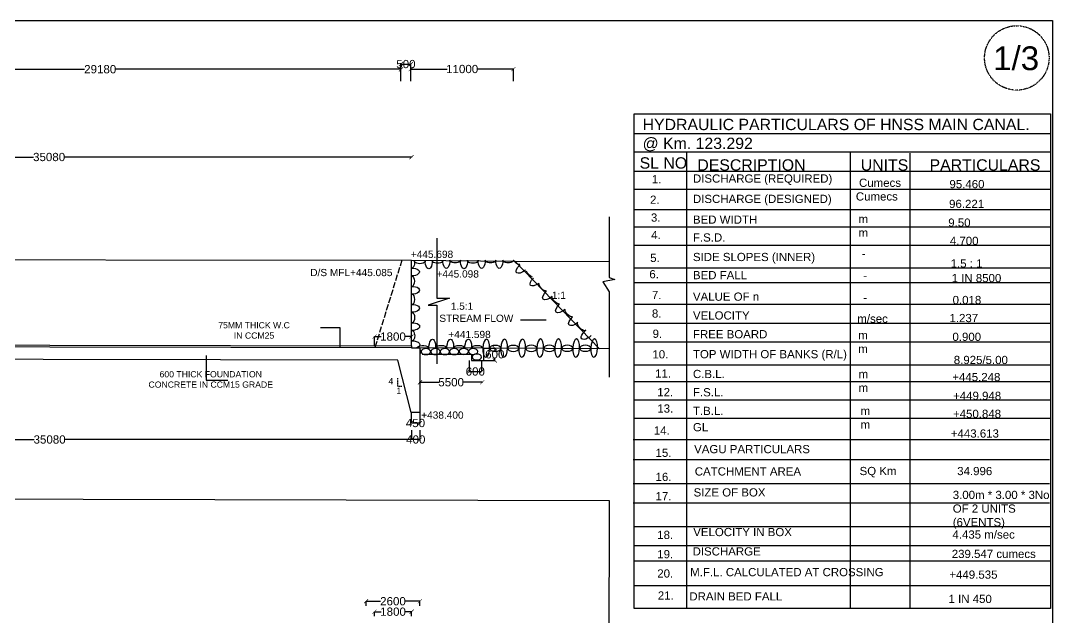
# Model space of a CAD drawing. Header units: inches. Extents: x -25940 to 116401, y 67945 to 197802.
# Drawn here: x 66419 to 116401, y 168892 to 197802 of the extents above; entities that cross this region are included whole.
import ezdxf

# ---------------------------------------------------------------- set-up
doc = ezdxf.new("R2010")
doc.units = ezdxf.units.IN
doc.header["$MEASUREMENT"] = 0
doc.linetypes.add('ACAD_ISO02W100', pattern=[15, 12, -3])
doc.linetypes.add('HIDDEN2', pattern=[0.1875, 0.125, -0.0625])
for name, color, linetype in [('BOX & TEXT', 7, 'Continuous'), ('DIM', 7, 'Continuous'), ('DIMENSION', 7, 'Continuous'), ('DOT LINE', 7, 'ACAD_ISO02W100'), ('LINE', 7, 'Continuous'), ('TEXT', 7, 'Continuous')]:
    doc.layers.add(name, color=color, linetype=linetype)
doc.styles.get("Standard").update_dxf_attribs({"font": 'arial.ttf'})
doc.dimstyles.new('DIM TEXT', dxfattribs={"dimtxt": 100, "dimasz": 90, "dimexe": 0.18, "dimexo": 0.0625, "dimgap": 0.09, "dimtad": 0, "dimdec": 0, "dimzin": 0, "dimdsep": 46, "dimtxsty": 'Standard', "dimcen": 0.09, "dimadec": 0, "dimazin": 0, "dimtfac": 1, "dimtdec": 0, "dimtofl": 0, "dimtmove": 0, "dimatfit": 3, "dimfxl": 1, "dimtolj": 1, "dimtzin": 0, "dimarcsym": 0})
doc.dimstyles.new('ST1', dxfattribs={"dimtxt": 400, "dimasz": 200, "dimexe": 0.18, "dimexo": 0.0625, "dimgap": 0.09, "dimtad": 0, "dimtih": 1, "dimtoh": 1, "dimdec": 0, "dimzin": 0, "dimdsep": 46, "dimtxsty": 'Standard', "dimblk": 'ARCHTICK', "dimcen": 0.09, "dimadec": 0, "dimazin": 0, "dimtfac": 1, "dimtdec": 0, "dimtofl": 0, "dimtmove": 0, "dimatfit": 3, "dimldrblk": 'ARCHTICK', "dimfxl": 1, "dimtolj": 1, "dimtzin": 0, "dimarcsym": 0})

# ---------------------------------------------------------------- blocks, each defined once
blk = doc.blocks.new('_ArchTick')
at = {"color": 0, "linetype": 'ByBlock', "const_width": 0.15}
blk.add_lwpolyline([(-0.5, -0.5), (0.5, 0.5)], dxfattribs=at)
blk = doc.blocks.new('*D15')
at = {"layer": 'Defpoints', "color": 0, "transparency": 16777216}
for p in [(84845, 195447), (55703, 194875), (84845, 194875)]:
    blk.add_point(p, dxfattribs=at)
at = {"layer": 'DIM', "color": 0, "lineweight": -2, "transparency": 16777216}
for p, q in [((55703, 194875), (55703, 195447)), ((55703, 195447), (69518, 195447)), ((84845, 195447), (71029, 195447)), ((84845, 194875), (84845, 195447))]:
    blk.add_line(p, q, dxfattribs=at)
at = {"layer": 'DIM', "color": 0, "lineweight": -2, "transparency": 16777216, "xscale": 200, "yscale": 200, "zscale": 200, "rotation": 180}
blk.add_blockref('_ArchTick', (55703, 195447), dxfattribs=at)
at = {"layer": 'DIM', "color": 0, "lineweight": -2, "transparency": 16777216, "xscale": 200, "yscale": 200, "zscale": 200}
blk.add_blockref('_ArchTick', (84845, 195447), dxfattribs=at)
at = {"layer": 'DIM', "color": 0, "transparency": 16777216, "insert": (70274, 195447), "char_height": 400, "attachment_point": 5}
blk.add_mtext('\\A1;29180', dxfattribs=at)
blk = doc.blocks.new('*D16')
at = {"layer": 'Defpoints', "color": 0, "transparency": 16777216}
for p in [(85322, 195696), (84845, 194875), (85322, 194875)]:
    blk.add_point(p, dxfattribs=at)
at = {"layer": 'DIM', "color": 0, "lineweight": -2, "transparency": 16777216}
for p, q in [((84845, 194875), (84845, 195696)), ((84845, 195696), (85322, 195696)), ((85322, 194875), (85322, 195696))]:
    blk.add_line(p, q, dxfattribs=at)
at = {"layer": 'DIM', "color": 0, "lineweight": -2, "transparency": 16777216, "xscale": 200, "yscale": 200, "zscale": 200, "rotation": 180}
blk.add_blockref('_ArchTick', (84845, 195696), dxfattribs=at)
at = {"layer": 'DIM', "color": 0, "lineweight": -2, "transparency": 16777216, "xscale": 200, "yscale": 200, "zscale": 200}
blk.add_blockref('_ArchTick', (85322, 195696), dxfattribs=at)
at = {"layer": 'DIM', "color": 0, "transparency": 16777216, "insert": (85084, 195696), "char_height": 400, "attachment_point": 5}
blk.add_mtext('\\A1;500', dxfattribs=at)
blk = doc.blocks.new('*D17')
at = {"layer": 'Defpoints', "color": 0, "transparency": 16777216}
for p in [(90295, 195456), (85322, 194875), (90295, 194875)]:
    blk.add_point(p, dxfattribs=at)
at = {"layer": 'DIM', "color": 0, "lineweight": -2, "transparency": 16777216}
for p, q in [((85322, 194876), (85322, 195456)), ((85322, 195456), (87075, 195456)), ((90295, 195456), (88542, 195456)), ((90295, 194876), (90295, 195456))]:
    blk.add_line(p, q, dxfattribs=at)
at = {"layer": 'DIM', "color": 0, "lineweight": -2, "transparency": 16777216, "xscale": 200, "yscale": 200, "zscale": 200, "rotation": 180}
blk.add_blockref('_ArchTick', (85322, 195456), dxfattribs=at)
at = {"layer": 'DIM', "color": 0, "lineweight": -2, "transparency": 16777216, "xscale": 200, "yscale": 200, "zscale": 200}
blk.add_blockref('_ArchTick', (90295, 195456), dxfattribs=at)
at = {"layer": 'DIM', "color": 0, "transparency": 16777216, "insert": (87809, 195456), "char_height": 400, "attachment_point": 5}
blk.add_mtext('\\A1;11000', dxfattribs=at)
blk = doc.blocks.new('*D49')
at = {"layer": 'Defpoints', "color": 0, "transparency": 16777216}
for p in [(85353, 182493), (83562, 182047), (85353, 182047)]:
    blk.add_point(p, dxfattribs=at)
at = {"layer": 'DIM', "color": 0, "lineweight": -2, "transparency": 16777216}
for p, q in [((83562, 182047), (83562, 182493)), ((83562, 182493), (83880, 182493)), ((85353, 182493), (85035, 182493)), ((85353, 182047), (85353, 182493))]:
    blk.add_line(p, q, dxfattribs=at)
at = {"layer": 'DIM', "color": 0, "lineweight": -2, "transparency": 16777216, "xscale": 200, "yscale": 200, "zscale": 200, "rotation": 180}
blk.add_blockref('_ArchTick', (83562, 182493), dxfattribs=at)
at = {"layer": 'DIM', "color": 0, "lineweight": -2, "transparency": 16777216, "xscale": 200, "yscale": 200, "zscale": 200}
blk.add_blockref('_ArchTick', (85353, 182493), dxfattribs=at)
at = {"layer": 'DIM', "color": 0, "transparency": 16777216, "insert": (84457, 182493), "char_height": 400, "attachment_point": 5}
blk.add_mtext('\\A1;1800', dxfattribs=at)
blk = doc.blocks.new('*D23')
at = {"layer": 'Defpoints', "color": 0, "transparency": 16777216}
for p in [(88856, 181937), (89390, 181937), (88873, 181334)]:
    blk.add_point(p, dxfattribs=at)
at = {"layer": 'DIM', "color": 0, "lineweight": -2, "transparency": 16777216}
for p, q in [((88856, 181937), (89390, 181937)), ((89390, 181937), (89390, 181840)), ((88873, 181334), (89390, 181334)), ((89390, 181334), (89390, 181431))]:
    blk.add_line(p, q, dxfattribs=at)
at = {"layer": 'DIM', "color": 0, "lineweight": -2, "transparency": 16777216, "xscale": 200, "yscale": 200, "zscale": 200}
for p, rotation in [((89390, 181937), 90), ((89390, 181334), 270)]:
    blk.add_blockref('_ArchTick', p, dxfattribs=dict(at, rotation=rotation))
at = {"layer": 'DIM', "color": 0, "transparency": 16777216, "insert": (89390, 181635), "char_height": 400, "attachment_point": 5}
blk.add_mtext('\\A1;600', dxfattribs=at)
blk = doc.blocks.new('*D24')
at = {"layer": 'Defpoints', "color": 0, "transparency": 16777216}
for p in [(88147, 181334), (88740, 181334), (88740, 180802)]:
    blk.add_point(p, dxfattribs=at)
at = {"layer": 'DIM', "color": 0, "lineweight": -2, "transparency": 16777216}
for p, q in [((88147, 181334), (88147, 180801)), ((88740, 181334), (88740, 180801)), ((88147, 180802), (88740, 180802))]:
    blk.add_line(p, q, dxfattribs=at)
at = {"layer": 'DIM', "color": 0, "lineweight": -2, "transparency": 16777216, "xscale": 200, "yscale": 200, "zscale": 200, "rotation": 180}
blk.add_blockref('_ArchTick', (88147, 180802), dxfattribs=at)
at = {"layer": 'DIM', "color": 0, "lineweight": -2, "transparency": 16777216, "xscale": 200, "yscale": 200, "zscale": 200}
blk.add_blockref('_ArchTick', (88740, 180802), dxfattribs=at)
at = {"layer": 'DIM', "color": 0, "transparency": 16777216, "insert": (88444, 180802), "char_height": 400, "attachment_point": 5}
blk.add_mtext('\\A1;600', dxfattribs=at)
blk = doc.blocks.new('*D25')
at = {"layer": 'Defpoints', "color": 0, "transparency": 16777216}
for p in [(85766, 180262), (88783, 180282), (88783, 180262)]:
    blk.add_point(p, dxfattribs=at)
at = {"layer": 'DIM', "color": 0, "lineweight": -2, "transparency": 16777216}
for p, q in [((85766, 180262), (85766, 180282)), ((85766, 180282), (86678, 180282)), ((88783, 180282), (87871, 180282)), ((88783, 180262), (88783, 180282))]:
    blk.add_line(p, q, dxfattribs=at)
at = {"layer": 'DIM', "color": 0, "lineweight": -2, "transparency": 16777216, "xscale": 200, "yscale": 200, "zscale": 200, "rotation": 180}
blk.add_blockref('_ArchTick', (85766, 180282), dxfattribs=at)
at = {"layer": 'DIM', "color": 0, "lineweight": -2, "transparency": 16777216, "xscale": 200, "yscale": 200, "zscale": 200}
blk.add_blockref('_ArchTick', (88783, 180282), dxfattribs=at)
at = {"layer": 'DIM', "color": 0, "transparency": 16777216, "insert": (87275, 180282), "char_height": 400, "attachment_point": 5}
blk.add_mtext('\\A1;5500', dxfattribs=at)
blk = doc.blocks.new('*D50')
at = {"layer": 'Defpoints', "color": 0, "transparency": 16777216}
for p in [(85332, 178813), (85760, 178813), (85332, 178306)]:
    blk.add_point(p, dxfattribs=at)
at = {"layer": 'DIM', "color": 0, "lineweight": -2, "transparency": 16777216}
for p, q in [((85332, 178813), (85332, 178306)), ((85760, 178813), (85760, 178306)), ((85760, 178306), (85332, 178306))]:
    blk.add_line(p, q, dxfattribs=at)
at = {"layer": 'DIM', "color": 0, "lineweight": -2, "transparency": 16777216, "xscale": 200, "yscale": 200, "zscale": 200, "rotation": 180}
blk.add_blockref('_ArchTick', (85332, 178306), dxfattribs=at)
at = {"layer": 'DIM', "color": 0, "lineweight": -2, "transparency": 16777216, "xscale": 200, "yscale": 200, "zscale": 200}
blk.add_blockref('_ArchTick', (85760, 178306), dxfattribs=at)
at = {"layer": 'DIM', "color": 0, "transparency": 16777216, "insert": (85546, 178306), "char_height": 400, "attachment_point": 5}
blk.add_mtext('\\A1;450', dxfattribs=at)
blk = doc.blocks.new('*D26')
at = {"layer": 'Defpoints', "color": 0, "transparency": 16777216}
for p in [(85358, 177960), (85766, 177960), (85358, 177507)]:
    blk.add_point(p, dxfattribs=at)
at = {"layer": 'DIM', "color": 0, "lineweight": -2, "transparency": 16777216}
for p, q in [((85358, 177960), (85358, 177507)), ((85766, 177960), (85766, 177507)), ((85766, 177507), (85358, 177507))]:
    blk.add_line(p, q, dxfattribs=at)
at = {"layer": 'DIM', "color": 0, "lineweight": -2, "transparency": 16777216, "xscale": 200, "yscale": 200, "zscale": 200, "rotation": 180}
blk.add_blockref('_ArchTick', (85358, 177507), dxfattribs=at)
at = {"layer": 'DIM', "color": 0, "lineweight": -2, "transparency": 16777216, "xscale": 200, "yscale": 200, "zscale": 200}
blk.add_blockref('_ArchTick', (85766, 177507), dxfattribs=at)
at = {"layer": 'DIM', "color": 0, "transparency": 16777216, "insert": (85562, 177507), "char_height": 400, "attachment_point": 5}
blk.add_mtext('\\A1;400', dxfattribs=at)
blk = doc.blocks.new('*D27')
at = {"layer": 'Defpoints', "color": 0, "transparency": 16777216}
for p in [(50285, 177960), (85358, 177960), (50285, 177507)]:
    blk.add_point(p, dxfattribs=at)
at = {"layer": 'DIM', "color": 0, "lineweight": -2, "transparency": 16777216}
for p, q in [((50285, 177960), (50285, 177507)), ((85358, 177960), (85358, 177507)), ((50285, 177507), (67070, 177507)), ((85358, 177507), (68574, 177507))]:
    blk.add_line(p, q, dxfattribs=at)
at = {"layer": 'DIM', "color": 0, "lineweight": -2, "transparency": 16777216, "xscale": 200, "yscale": 200, "zscale": 200, "rotation": 180}
blk.add_blockref('_ArchTick', (50285, 177507), dxfattribs=at)
at = {"layer": 'DIM', "color": 0, "lineweight": -2, "transparency": 16777216, "xscale": 200, "yscale": 200, "zscale": 200}
blk.add_blockref('_ArchTick', (85358, 177507), dxfattribs=at)
at = {"layer": 'DIM', "color": 0, "transparency": 16777216, "insert": (67822, 177507), "char_height": 400, "attachment_point": 5}
blk.add_mtext('\\A1;35080', dxfattribs=at)
blk = doc.blocks.new('*D68')
at = {"layer": 'Defpoints', "color": 0, "transparency": 16777216}
for p in [(83562, 168955), (85360, 169166), (85360, 168955)]:
    blk.add_point(p, dxfattribs=at)
at = {"layer": 'DIM', "color": 0, "lineweight": -2, "transparency": 16777216}
for p, q in [((83562, 168955), (83562, 169167)), ((83562, 169166), (83883, 169166)), ((85360, 169166), (85039, 169166)), ((85360, 168955), (85360, 169167))]:
    blk.add_line(p, q, dxfattribs=at)
at = {"layer": 'DIM', "color": 0, "lineweight": -2, "transparency": 16777216, "xscale": 200, "yscale": 200, "zscale": 200, "rotation": 180}
blk.add_blockref('_ArchTick', (83562, 169166), dxfattribs=at)
at = {"layer": 'DIM', "color": 0, "lineweight": -2, "transparency": 16777216, "xscale": 200, "yscale": 200, "zscale": 200}
blk.add_blockref('_ArchTick', (85360, 169166), dxfattribs=at)
at = {"layer": 'DIM', "color": 0, "transparency": 16777216, "insert": (84461, 169166), "char_height": 400, "attachment_point": 5}
blk.add_mtext('\\A1;1800', dxfattribs=at)
blk = doc.blocks.new('*D69')
at = {"layer": 'Defpoints', "color": 0, "transparency": 16777216}
for p in [(83154, 169448), (85760.5, 169672), (85760.5, 169448)]:
    blk.add_point(p, dxfattribs=at)
at = {"layer": 'DIM', "color": 0, "lineweight": -2, "transparency": 16777216}
for p, q in [((83154, 169448.0625), (83154, 169672.18)), ((83154, 169672), (83857.16, 169672)), ((85760.5, 169672), (85057.34, 169672)), ((85760.5, 169448.0625), (85760.5, 169672.18))]:
    blk.add_line(p, q, dxfattribs=at)
at = {"layer": 'DIM', "color": 0, "lineweight": -2, "transparency": 16777216, "xscale": 200, "yscale": 200, "zscale": 200, "rotation": 180}
blk.add_blockref('_ArchTick', (83154, 169672), dxfattribs=at)
at = {"layer": 'DIM', "color": 0, "lineweight": -2, "transparency": 16777216, "xscale": 200, "yscale": 200, "zscale": 200}
blk.add_blockref('_ArchTick', (85760.5, 169672), dxfattribs=at)
at = {"layer": 'DIM', "color": 0, "transparency": 16777216, "insert": (84457.25, 169672), "char_height": 400, "attachment_point": 5}
blk.add_mtext('\\A1;2600', dxfattribs=at)
blk = doc.blocks.new('*D74')
at = {"layer": 'Defpoints', "color": 0, "transparency": 16777216}
for p in [(50242, 191262), (85355, 191223), (85355, 191193)]:
    blk.add_point(p, dxfattribs=at)
at = {"layer": 'DIM', "color": 0, "lineweight": -2, "transparency": 16777216}
for p, q in [((50242, 191262), (50242, 191193)), ((50242, 191193), (67047, 191193)), ((85355, 191193), (68550, 191193)), ((85355, 191223), (85355, 191193))]:
    blk.add_line(p, q, dxfattribs=at)
at = {"layer": 'DIM', "color": 0, "lineweight": -2, "transparency": 16777216, "xscale": 200, "yscale": 200, "zscale": 200, "rotation": 180}
blk.add_blockref('_ArchTick', (50242, 191193), dxfattribs=at)
at = {"layer": 'DIM', "color": 0, "lineweight": -2, "transparency": 16777216, "xscale": 200, "yscale": 200, "zscale": 200}
blk.add_blockref('_ArchTick', (85355, 191193), dxfattribs=at)
at = {"layer": 'DIM', "color": 0, "transparency": 16777216, "insert": (67798, 191193), "char_height": 400, "attachment_point": 5}
blk.add_mtext('\\A1;35080', dxfattribs=at)

msp = doc.modelspace()

# ---------------------------------------------------------------- linework, layer by layer
at = {"layer": 'BOX & TEXT'}
msp.add_lwpolyline([(116315, 169324.3), (96137.4, 169324.3), (96137.4, 193288.3), (116315, 193288.3)], close=True, dxfattribs=at)
at = {"layer": 'BOX & TEXT', "ltscale": 0.02}
for points in [[(96134, 192326.4), (116315, 192326.4)], [(96134, 191451), (116315, 191451)], [(98670.2, 191451), (98670.2, 169324.3)], [(106599.4, 191451), (106599.4, 169324.3)], [(109493.1, 191379.6), (109493.1, 169324.3)], [(96134, 190515.7), (116315, 190515.7)], [(96134, 189631), (116315, 189631)], [(96134, 188645.2), (116315, 188645.2)], [(96134, 187811.1), (116315, 187811.1)], [(96134, 186926.3), (116315, 186926.3)], [(96134, 185830.1), (116315, 185830.1)], [(96134, 185122.4), (116315, 185122.4)], [(96134, 184060.7), (116315, 184060.7)], [(96134, 183150.7), (116315, 183150.7)], [(96134, 182240.7), (116315, 182240.7)], [(96134, 181123.1), (116315, 181123.1)], [(96134, 180314.2), (116315, 180314.2)], [(96134, 179429.5), (116315, 179429.5)], [(96134, 178544.8), (116315, 178544.8)], [(96086, 177514), (116267, 177514)], [(96086, 176541.3), (116267, 176541.3)], [(96086, 175373.9), (116267, 175373.9)], [(96086, 174440), (116267, 174440)], [(96086, 174440), (116267, 174440)], [(96134, 173291.3), (116315, 173291.3)], [(96134, 173291.3), (116315, 173291.3)], [(96134, 172375.9), (116315, 172375.9)], [(96134, 172375.9), (116315, 172375.9)], [(96134, 171638.4), (116315, 171638.4)], [(96134, 171638.4), (116315, 171638.4)], [(96134, 170434), (116315, 170434)], [(96134, 170434), (116315, 170434)]]:
    msp.add_lwpolyline(points, dxfattribs=at)
at = {"layer": 'DIM', "linetype": 'HIDDEN2'}
msp.add_circle((114679, 195995), 1561.3, dxfattribs=at)
at = {"layer": 'DIMENSION', "linetype": 'HIDDEN2'}
msp.add_lwpolyline([(84675.9, 180484.5), (84684.5, 180095.4), (84883.1, 180099.8)], dxfattribs=at)
at = {"layer": 'DOT LINE', "linetype": 'ACAD_ISO02W100', "ltscale": 25}
msp.add_lwpolyline([(84886.5, 186197.1), (83578, 181955)], dxfattribs=at)
at = {"layer": 'LINE'}
for points in [[(49453.9, 189403.1), (50299.4, 185686.6), (50436.9, 185600.6), (50483.9, 185476.6), (50494.9, 185391.1), (50479.9, 185294.6), (50421.9, 185211.1), (50295.4, 185123.1), (50303.4, 182107.6), (85352.9, 182043.6), (85352.9, 181952.6), (85757.4, 181952.1)], [(94931.9, 188295.6), (94931.9, 185360.1), (95198.9, 185253.6), (94621.4, 185147.6), (94936.4, 184659.1), (94936.4, 180529.6)], [(86589.4, 187270.6), (86589.4, 184359.1), (87189.4, 184359.1), (86158.9, 184017.6), (86582.4, 184017.6), (86582.4, 181182.1)], [(55699.4, 186228.6), (85358.9, 186196.6), (90366.9, 186154.6), (94940.9, 186129.6)], [(85352.6, 182044.4), (85357.1, 186197.4)], [(90366.9, 186154.6), (94455.9, 181907.5)], [(85352.9, 181952.1), (50300.4, 182010.6), (50303.4, 182107.6)], [(94929.9, 181905.1), (85757.4, 181952.1), (85760.4, 178813.1), (85331.9, 178813.1), (84695.4, 181353.6), (50304.9, 181417.1)], [(85870, 181650.4), (88259.2, 181650.4), (88259.2, 181333.9), (88852.7, 181333.9), (88855.8, 181936.6)], [(-23025.6, 114547.6), (94840.4, 114559.6), (94737.4, 135592.6), (94275.9, 135895.6), (95174.4, 135895.6), (94733.4, 136191.1), (94885.9, 152316.1), (94431.9, 152645.6), (95300.9, 152626.1), (94891.9, 152919.1), (94913.9, 160975.6), (94937.4, 167128.6), (94942.9, 174529.6), (63053.9, 174622.1)]]:
    msp.add_lwpolyline(points, dxfattribs=at)
at = {"layer": 'TEXT'}
msp.add_lwpolyline([(-25939.8, 197802.2), (116401.4, 197802.2), (116401.4, 98457.2), (-25939.8, 98457.2)], close=True, dxfattribs=at)
for points in [[(81905.4, 181972), (81905.4, 182911.8), (80951.4, 182911.8)], [(75411, 181583.2), (75411, 180387.6), (76458.4, 180387.6)]]:
    msp.add_lwpolyline(points, dxfattribs=at)
at = {"layer": 'TEXT', "extrusion": (0, 0, -1)}
for centre, major_axis, ratio, start_param, end_param in [((85353.8, 186056.4), (-1, 254.4), 0.5546757, 0.9900649, 3.1255431), ((85763.3, 186152), (255.7, 0), 0.5000767, 5.9278799, 9.7800834), ((86190.2, 186151.1), (-1.9, -375.3), 0.4563471, 4.5888612, 7.9727992), ((86618.2, 186174.2), (255.7, 0), 0.5000767, 6.1083577, 9.5996055), ((87045.2, 186173.3), (-1.9, -375.3), 0.4563471, 4.6483791, 7.9132813), ((87473.2, 186196.4), (255.7, 0), 0.5000767, 0, 3.1415927), ((87898.7, 186151.1), (-1.9, -375.3), 0.4563471, 4.5888612, 7.9727992), ((88326.7, 186174.2), (255.7, 0), 0.5000767, 6.1083577, 9.5996055), ((88753.7, 186173.3), (-1.9, -375.3), 0.4563471, 4.6483791, 7.9132813), ((89181.7, 186196.4), (255.7, 0), 0.5000767, 0, 3.1415927), ((89608.2, 186173.3), (-1.9, -375.3), 0.4563471, 4.6483791, 7.9132813), ((90036.2, 186196.4), (255.7, 0), 0.5000767, 0, 3.1415927), ((90457.6, 186189.7), (191.5, -190.7), 0.4649991, 6.6164048, 8.3228322), ((90761.5, 185855.3), (318.8, 260.2), 0.4433425, 1.5707963, 4.6209551), ((85396.6, 185617.9), (340.1, 15.6), 0.5485345, 4.6209211, 7.9917755), ((91131.7, 185576.1), (191.5, -190.7), 0.4649991, 0.7130904, 2.4285023), ((85358.2, 185176.7), (-1, 254.4), 0.5546757, 0.0078461, 3.1337466), ((91435.7, 185241.7), (318.8, 260.2), 0.4433425, 1.6716161, 4.5201354), ((91742.6, 184909.6), (191.5, -190.7), 0.4649991, 0.3332195, 2.8083731), ((85401.1, 184738.2), (340.1, 15.6), 0.5485345, 4.617497, 7.9951997), ((85360.2, 184296.9), (-1, 254.4), 0.5546757, 0.0172249, 3.1243677), ((92046.5, 184575.1), (318.8, 260.2), 0.4433425, 1.5707963, 4.6209551), ((85403, 183858.4), (340.1, 15.6), 0.5485345, 4.6214116, 7.9912851), ((92371.8, 184282.7), (191.5, -190.7), 0.4649991, 0.3332195, 2.8083731), ((92675.8, 183948.2), (318.8, 260.2), 0.4433425, 1.5707963, 4.6209551), ((85364.7, 183417.2), (-1, 254.4), 0.5546757, 0.0086122, 3.1329805), ((93001.1, 183655.8), (191.5, -190.7), 0.4649991, 0.3332195, 2.8083731), ((93305.1, 183321.4), (318.8, 260.2), 0.4433425, 1.5707963, 4.6209551), ((85407.5, 182978.7), (340.1, 15.6), 0.5485345, 4.6178168, 7.9948799), ((93611.9, 182989.3), (191.5, -190.7), 0.4649991, 0, 3.1415927), ((85369.2, 182537.4), (-1, 254.4), 0.5546757, 0, 3.1415927), ((93915.9, 182654.8), (318.8, 260.2), 0.4433425, 1.4704414, 4.72131), ((85412, 182098.9), (340.1, 15.6), 0.5485345, 4.6142205, 7.2665702), ((85922.3, 181920), (271.1, 0.3), 0.540019, 3.3650413, 6.2831853), ((86358.6, 181930.3), (15.1, 442.3), 0.372615, 4.6770317, 7.8630854), ((86794.3, 181920.9), (271.1, 0.3), 0.540019, 3.1415927, 6.2831853), ((87230.7, 181931.2), (15.1, 442.3), 0.372615, 4.6770317, 7.8630854), ((87666.4, 181921.9), (271.1, 0.3), 0.540019, 3.1415927, 6.2831853), ((88102.8, 181932.2), (15.1, 442.3), 0.372615, 4.6770317, 7.8630854), ((88538.5, 181922.8), (271.1, 0.3), 0.540019, 3.1415927, 6.2831853), ((85595.8, 181767.6), (-227.3, 1), 0.6341117, 2.3592037, 3.9171468)]:
    msp.add_ellipse(centre, major_axis=major_axis, ratio=ratio, start_param=start_param, end_param=end_param, dxfattribs=at)
for centre, major_axis, ratio in [((88974.9, 181933.1), (15.1, 442.3), 0.372615), ((89410.6, 181923.7), (271.1, 0.3), 0.540019), ((89847, 181934), (15.1, 442.3), 0.372615), ((90282.7, 181924.7), (271.1, 0.3), 0.540019), ((90719.1, 181935), (15.1, 442.3), 0.372615), ((91154.8, 181925.6), (271.1, 0.3), 0.540019), ((91591.1, 181935.9), (15.1, 442.3), 0.372615), ((92026.9, 181926.5), (271.1, 0.3), 0.540019), ((92463.2, 181936.8), (15.1, 442.3), 0.372615), ((92899, 181927.4), (271.1, 0.3), 0.540019), ((93335.3, 181937.7), (15.1, 442.3), 0.372615), ((93771.1, 181928.4), (271.1, 0.3), 0.540019), ((94207.4, 181938.7), (15.1, 442.3), 0.372615), ((86055.6, 181767.6), (-227.3, 1), 0.6341117), ((86522.5, 181767.6), (-227.3, 1), 0.6341117), ((86973.6, 181767.6), (-227.3, 1), 0.6341117), ((87424.7, 181767.6), (-227.3, 1), 0.6341117), ((87884.5, 181774), (-227.3, 1), 0.6341117), ((88339.1, 181771.9), (-227.3, 1), 0.6341117), ((88517.1, 181505.8), (-227.3, 1), 0.6341117)]:
    msp.add_ellipse(centre, major_axis=major_axis, ratio=ratio, dxfattribs=at)

# ---------------------------------------------------------------- texts
at = {"layer": 'BOX & TEXT'}
for s, p in [('1:1', (92156.1, 184323.9)), ('1.5:1', (87257.3, 183794.1))]:
    msp.add_text(s, height=350, dxfattribs=at).set_placement(p)
at = {"layer": 'BOX & TEXT', "attachment_point": 1}
for s, insert, char_height, width in [('\\PHYDRAULIC PARTICULARS OF HNSS MAIN CANAL.  @ Km. 123.292', (96550.5, 193962), 549.027, 19742.165), (' SL NO', (96192.8, 191182.2), 549.03, 2567.071), (' DESCRIPTION ', (98989, 191083.9), 549.027, 5933.48), ('UNITS', (107119.5, 191083.9), 549.03, 2310.632), ('PARTICULARS', (110452.7, 191083.9), 549.027, 5534.349), ('1.', (96999.4, 190322.4), 397.23, 513.954), ('DISCHARGE (REQUIRED)', (98989, 190351.2), 397.229, 9707.722), (' Cumecs \\PCumecs \\P ', (106880.6, 190145.5), 397.23, 2171.934), (' 95.460 ', (111260.8, 190079.9), 397.23, 1916.171), ('2.', (96910.3, 189325.6), 397.23, 513.954), ('DISCHARGE (DESIGNED)', (98989, 189365.4), 397.229, 9663.287), ('\\P 96.221 ', (111244.1, 189785.1), 397.23, 1837.077), ('3.', (96953.7, 188460.3), 397.23, 513.954), ('BED WIDTH', (98989, 188360.5), 397.23, 4394.763), ('m \\Pm ', (107010.5, 188389.5), 397.23, 409.409), (' 9.50 \\P', (111203.1, 188216.7), 397.23, 1268.058), ('4.', (96966.4, 187618.5), 397.23, 513.954), ('F.S.D.', (98989, 187494.5), 397.23, 2145.868), (' 4.700 \\P', (111281.2, 187332), 397.23, 1592.115), ('5.', (96919.8, 186507.2), 397.23, 513.954), ('SIDE SLOPES (INNER)', (98989, 186550.3), 397.229, 35382.989), ('-', (107168.1, 186718.7), 397.2, 409.409), (' 1.5 : 1 ', (111319.7, 186235.8), 397.23, 1674.622), ('6.', (96877.3, 185717.1), 397.23, 513.954), ('BED FALL', (98989, 185671.8), 397.23, 3716.83), ('1 IN 8500 \\P', (111522.2, 185528), 397.23, 2435.4), ('-', (107242.9, 185640.4), 397.2, 409.409), ('7.', (97001.8, 184707.6), 397.23, 513.954), ('VALUE OF n', (98989, 184628.9), 397.23, 4595.704), (' 0.018 \\P', (111415.2, 184466.4), 397.23, 1594.391), ('-', (107242.9, 184578.8), 397.2, 409.409), ('8.', (97001.8, 183812), 397.23, 513.954), ('VELOCITY', (98989, 183718.9), 397.23, 3973.218), ('m/sec', (106952.7, 183561.5), 397.23, 1510.176), (' 1.237', (111262.9, 183592.6), 397.23, 1593.537), ('9.', (97035.1, 182831.3), 397.23, 513.954), ('FREE BOARD', (98989, 182808.9), 397.23, 5126.568), ('m \\Pm ', (106997.4, 182762.4), 397.23, 409.409), (' 0.900 \\P', (111405.2, 182682.4), 397.23, 1592.115), ('10.', (97024.4, 181835.9), 397.23, 513.954), ('TOP WIDTH OF BANKS (R/L)', (98989, 181843.3), 397.229, 10779.673), (' 8.925/5.00 ', (111470.5, 181562), 397.229, 2888.055), ('11.', (97153.5, 180903.6), 397.23, 513.954), ('C.B.L.', (98989, 180882.4), 397.23, 2127.779), ('m \\Pm ', (107015.5, 180877), 397.23, 409.409), (' +445.248', (111399.8, 180731.4), 397.23, 2581.923), ('12.', (97261.2, 180003.3), 397.23, 513.954), ('F.S.L.', (98989, 179997.6), 397.23, 2012.169), ('\\P +449.948', (111437.8, 180486.2), 397.23, 2581.923), ('13.', (97262.8, 179208.1), 397.23, 513.954), ('T.B.L.', (98989, 179093.9), 397.23, 2059.357), ('m \\Pm ', (107109.6, 179091.6), 397.23, 409.409), (' +450.848', (111432.5, 178950.7), 397.23, 2581.923), ('14.', (97095.7, 178147.5), 397.23, 513.954), ('GL', (98989, 178304.5), 397.23, 9708.116), (' \\P +443.613', (111328.5, 178660.9), 397.23, 2580.5), ('15.', (97177.5, 177064), 397.23, 513.954), ('VAGU PARTICULARS', (99047.3, 177241.3), 397.229, 9708.116), ('CATCHMENT AREA', (99078.4, 176161.8), 397.229, 9708.116), ('SQ Km', (107061.9, 176181.1), 397.23, 2395.984), ('\\P34.996', (111791.5, 176841.7), 397.23, 2580.5), ('16.', (97177.5, 175896.6), 397.23, 513.954), ('17.', (97177.5, 174962.7), 397.23, 513.954), ('SIZE OF BOX', (99019.6, 175145.8), 397.229, 9708.116), (' \\P3.00m * 3.00 * 3No OF 2 UNITS (6VENTS)', (111575.8, 175686.7), 397.229, 4857.391), ('18.', (97260.8, 173085.6), 397.23, 513.954), ('VELOCITY IN BOX', (99003.9, 173224.1), 397.229, 9708.116), ('\\P4.435 m/sec', (111560.2, 173765), 397.229, 5847.304), ('19.', (97260.8, 172151.8), 397.23, 513.954), ('DISCHARGE', (98971.6, 172287.2), 397.23, 9708.116), (' \\P239.547 cumecs', (111527.8, 172828.1), 397.229, 5847.304), ('20.', (97260.8, 171217.9), 397.23, 513.954), ('M.F.L. CALCULATED AT CROSSING', (98856.1, 171283.6), 397.229, 9708.116), ('\\P+449.535', (111412.4, 171824.5), 397.23, 5847.304), ('21.', (97287.6, 170150.3), 397.23, 513.954), ('DRAIN BED FALL', (98814.3, 170106.4), 397.229, 9708.116), ('\\P1 IN 450', (111370.5, 170647.3), 397.23, 5847.304)]:
    msp.add_mtext(s, dxfattribs=dict(at, insert=insert, char_height=char_height, width=width))
at = {"layer": 'DIM', "char_height": 300, "attachment_point": 5}
for s, insert in [('\\A1;75MM THICK W.C\\PIN CCM25', (77727.5, 182792.7)), ('\\A1;600 THICK FOUNDATION \\PCONCRETE IN CCM15 GRADE', (75628.5, 180417.7)), ('\\A1;4', (84354.9, 180335.9))]:
    msp.add_mtext(s, dxfattribs=dict(at, insert=insert))
at = {"layer": 'DIM', "insert": (84738.3, 179868.2), "char_height": 300, "width": 72.187, "attachment_point": 5}
msp.add_mtext('\\A1;1', dxfattribs=at)
at = {"layer": 'TEXT'}
for s, height, p in [('1/3', 1150, (113529, 195404.1)), (' +445.698', 350, (85185.7, 186307.6)), ('D/S MFL+445.085', 350, (80449.8, 185423.3)), (' +445.098', 350, (86430.8, 185355.4)), ('STREAM FLOW', 350, (86702.3, 183207.7)), (' +441.598', 350, (87002.9, 182423.1)), (' +438.400', 350, (85689.6, 178517.7))]:
    msp.add_text(s, height=height, dxfattribs=at).set_placement(p)

# ---------------------------------------------------------------- dimensions: what is measured, and where the dimension line sits
at = {"layer": 'DIM'}
for base, p1, p2, text, picture, middle in [((85322.4, 195696.1), (84844.9, 194875.4), (85322.4, 194875.4), '500', '*D16', (85083.7, 195696.1)), ((88740.4, 180801.6), (88146.9, 181334.1), (88740.4, 181334.1), '600', '*D24', (88443.7, 180801.6)), ((85331.9, 178306.1), (85760.4, 178813.1), (85331.9, 178813.1), '450', '*D50', (85546.2, 178306.1)), ((85358.4, 177507.1), (85765.9, 177960.1), (85358.4, 177960.1), '400', '*D26', (85562.2, 177507.1))]:
    dim = msp.add_linear_dim(base=base, p1=p1, p2=p2, text=text, dimstyle='ST1', dxfattribs=at)
    dim.commit()
    dim.dimension.update_dxf_attribs({"geometry": picture, "text_midpoint": middle, "dimtype": 160})
for base, p1, p2, text, picture, middle in [((84844.9, 195446.7), (55702.9, 194875.4), (84844.9, 194875.4), '29180', '*D15', (70273.9, 195446.7)), ((90294.9, 195455.6), (85322.4, 194875.5), (90294.9, 194875.5), '11000', '*D17', (87808.7, 195455.6)), ((85354.9, 191192.8), (50242.1, 191262.4), (85354.9, 191223.5), '35080', '*D74', (67798.5, 191192.8)), ((85352.9, 182492.6), (83561.9, 182046.8), (85352.9, 182046.8), '1800', '*D49', (84457.4, 182492.6)), ((88783.4, 180282.1), (85765.9, 180262.1), (88783.4, 180262.1), '5500', '*D25', (87274.7, 180282.1)), ((50285.4, 177507.1), (85358.4, 177960.1), (50285.4, 177960.1), '35080', '*D27', (67821.9, 177507.1)), ((85760.5, 169672), (83154, 169448), (85760.5, 169448), '2600', '*D69', (84457.2, 169672)), ((85359.5, 169166.5), (83562, 168955), (85359.5, 168955), '1800', '*D68', (84460.8, 169166.5))]:
    dim = msp.add_linear_dim(base=base, p1=p1, p2=p2, text=text, dimstyle='ST1', dxfattribs=at)
    dim.commit()
    dim.dimension.update_dxf_attribs({"geometry": picture, "text_midpoint": middle})
dim = msp.add_linear_dim(base=(89389.7, 181936.6), p1=(88872.6, 181334), p2=(88855.8, 181936.6), angle=90, text='600', dimstyle='ST1', dxfattribs=at)
dim.commit()
dim.dimension.update_dxf_attribs({"geometry": '*D23', "text_midpoint": (89389.7, 181635.3), "dimtype": 160})

# ---------------------------------------------------------------- leaders
at = {"layer": 'TEXT'}
msp.add_leader([(91884.2, 183286.4), (90638.8, 183286.4)], dimstyle='DIM TEXT', override={"dimgap": 0.09, "dimtad": 0}, dxfattribs=at)

doc.saveas('drawing.dxf')
